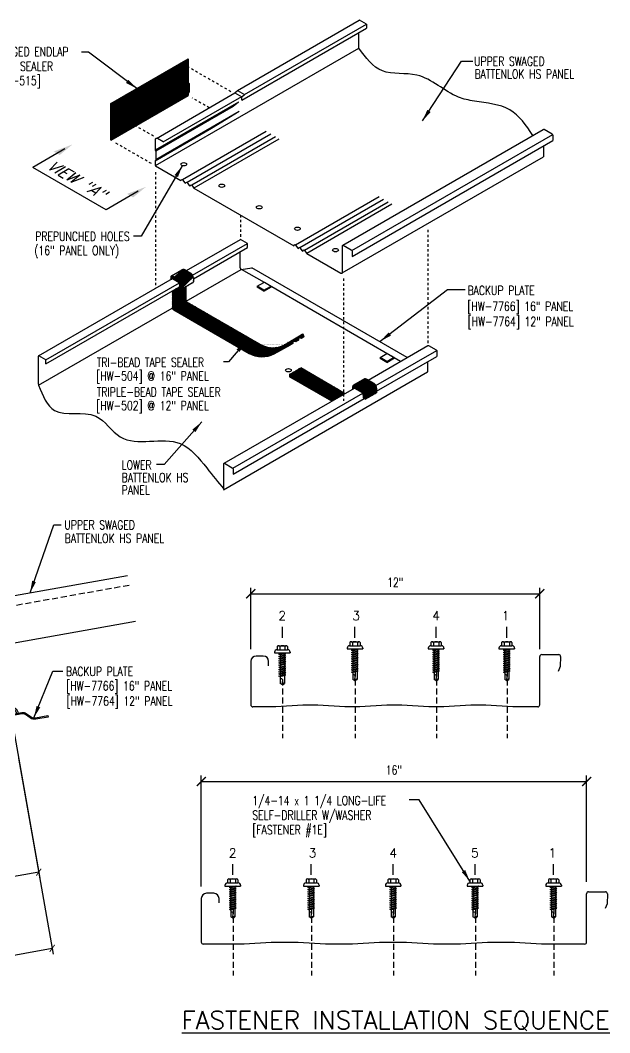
# Model space of a CAD drawing. Header units: inches. Extents: x -1 to 222, y 2 to 90.
# Drawn here: x 22.2 to 46.68, y 1.81 to 43.85 of the extents above; entities that cross this region are included whole.
import ezdxf
from ezdxf.enums import TextEntityAlignment as Align

# ---------------------------------------------------------------- set-up
doc = ezdxf.new("R2010")
doc.units = ezdxf.units.IN
doc.header["$MEASUREMENT"] = 0
for name, pattern in [('DASH2', [0.1875, 0.125, -0.0625]), ('HIDDEN', [0.375, 0.25, -0.125]), ('HIDDEN2', [0.1875, 0.125, -0.0625])]:
    doc.linetypes.add(name, pattern=pattern)
for name, color, linetype in [('DIM', 2, 'Continuous'), ('DIM-DETAIL', 7, 'Continuous'), ('FASTENER', 9, 'Continuous'), ('GRID', 9, 'Continuous'), ('PANEL', 11, 'Continuous'), ('STLA', 10, 'Continuous'), ('TAPE', 8, 'Continuous'), ('TEXT', 2, 'Continuous')]:
    doc.layers.add(name, color=color, linetype=linetype)
doc.styles.add('ANNTEXT', font='romans.shx', dxfattribs={"height": 0.375})
doc.styles.add('TEXT', font='SIMPLEX', dxfattribs={"width": 0.75, "height": 6})
doc.styles.add('TEXT1', font='ROMANS.shx', dxfattribs={"width": 0.75, "height": 0.375})
doc.dimstyles.new('DETAIL', dxfattribs={"dimscale": 4, "dimtxt": 0.375, "dimasz": 0.0625, "dimexe": 0.0625, "dimexo": 0.125, "dimgap": 0.0625, "dimtad": 1, "dimdec": 4, "dimzin": 3, "dimdsep": 46, "dimlunit": 4, "dimtxsty": 'TEXT1', "dimblk": 'ARCHTICK', "dimcen": 0.0625, "dimclrd": 7, "dimclre": 7, "dimclrt": 2, "dimadec": 0, "dimazin": 0, "dimtfac": 0.59375, "dimtdec": 4, "dimtmove": 0, "dimatfit": 3, "dimfxl": 0, "dimfrac": 2, "dimtolj": 1, "dimtzin": 3, "dimarcsym": 0})
doc.dimstyles.new('DETAIL$7', dxfattribs={"dimscale": 4, "dimtxt": 6, "dimasz": 0.125, "dimexe": 0.0625, "dimexo": 0.125, "dimgap": 0.0625, "dimtad": 1, "dimdec": 5, "dimzin": 3, "dimdsep": 46, "dimlunit": 4, "dimtxsty": 'TEXT', "dimblk": 'ARCHTICK', "dimcen": 0.0625, "dimclrd": 7, "dimclre": 7, "dimclrt": 2, "dimadec": 0, "dimazin": 0, "dimtfac": 0.666667, "dimtdec": 5, "dimtmove": 0, "dimatfit": 3, "dimfxl": 0, "dimfrac": 2, "dimtolj": 1, "dimtzin": 3, "dimarcsym": 0})

# ---------------------------------------------------------------- blocks, each defined once
blk = doc.blocks.new('MB_PESBL')
blk.add_lwpolyline([(0.244, -0.128, 0.409426), (0, 0.128), (-0.628, 0.128), (-0.628, 0.187), (0, 0.187, -0.414518), (0.303, -0.128)], format="xyb")
blk.add_lwpolyline([(1.5, -0.503), (0.977, -0.503, -0.198912), (0.76, -0.413), (0.59, -0.242, 0.198912), (0.457, -0.188), (-6.19, -0.188), (-6.19, -0.128), (0.457, -0.128, -0.198912), (0.632, -0.2), (0.803, -0.37, 0.198912), (0.977, -0.443), (1.5, -0.443)], format="xyb", close=True)
blk = doc.blocks.new('_ArchTick')
at = {"color": 0, "linetype": 'ByBlock', "const_width": 0.15}
blk.add_lwpolyline([(-0.5, -0.5), (0.5, 0.5)], dxfattribs=at)
blk = doc.blocks.new('*D13')
at = {"layer": 'DEFPOINTS', "color": 0}
for p in [(21.844, 14.839), (17.412, 14.057), (18.534, 7.697)]:
    blk.add_point(p, dxfattribs=at)
at = {"layer": 'DIM-DETAIL', "color": 7, "lineweight": -2}
for p, q in [((21.931, 14.346), (23.009, 8.232)), ((17.499, 13.565), (18.577, 7.451)), ((22.966, 8.478), (18.534, 7.697))]:
    blk.add_line(p, q, dxfattribs=at)
at = {"layer": 'DIM-DETAIL', "color": 7, "lineweight": -2, "xscale": 0.25, "yscale": 0.25, "zscale": 0.25}
for p, rotation in [((22.966, 8.478), 10.00000000000028), ((18.534, 7.697), 190.0000000000003)]:
    blk.add_blockref('_ArchTick', p, dxfattribs=dict(at, rotation=rotation))
at = {"layer": 'DIM-DETAIL', "color": 2, "insert": (20.657, 8.615), "char_height": 0.375, "attachment_point": 5, "rotation": 10, "style": 'TEXT1'}
blk.add_mtext('\\A1;4 1/2"', dxfattribs=at)
blk = doc.blocks.new('*D15')
at = {"layer": 'DEFPOINTS', "color": 0}
for p in [(22.044, 13.707), (23.524, 5.315), (13.775, 4.596)]:
    blk.add_point(p, dxfattribs=at)
at = {"layer": 'DIM-DETAIL', "color": 7, "lineweight": -2}
for p, q in [((22.131, 13.214), (23.567, 5.068)), ((13.946, 3.626), (23.524, 5.315)), ((13.862, 4.103), (13.99, 3.38))]:
    blk.add_line(p, q, dxfattribs=at)
at = {"layer": 'DIM-DETAIL', "color": 7, "lineweight": -2, "xscale": 0.25, "yscale": 0.25, "zscale": 0.25}
for p, rotation in [((23.524, 5.315), 10), ((13.946, 3.626), 190)]:
    blk.add_blockref('_ArchTick', p, dxfattribs=dict(at, rotation=rotation))
at = {"layer": 'DIM-DETAIL', "color": 2, "insert": (18.653, 4.936), "char_height": 0.375, "attachment_point": 5, "rotation": 10, "style": 'TEXT1'}
blk.add_mtext('\\A1;10"', dxfattribs=at)
blk = doc.blocks.new('A$C26063C30')
at = {"layer": 'PANEL'}
for p, q in [((-8.834, 5.155), (-9.133, 5.155)), ((6.648, 3.128), (6.647, 5.136)), ((6.729, 5.218), (7.431, 5.218)), ((7.513, 5.133), (7.498, 4.718)), ((-9.353, 4.936), (-9.353, 3.128)), ((-8.614, 4.756), (-8.614, 4.936)), ((7.498, 4.718), (7.417, 4.517)), ((-7.568, 3.046), (-9.271, 3.046)), ((-6.446, 3.116), (-7.568, 3.046)), ((-5.323, 3.116), (-6.446, 3.116)), ((-4.2, 3.046), (-5.323, 3.116)), ((-3.078, 3.046), (-4.2, 3.046)), ((-1.955, 3.116), (-3.078, 3.046)), ((-0.833, 3.116), (-1.955, 3.116)), ((0.29, 3.046), (-0.833, 3.116)), ((1.413, 3.046), (0.29, 3.046)), ((2.535, 3.116), (1.413, 3.046)), ((3.658, 3.116), (2.535, 3.116)), ((4.781, 3.046), (3.658, 3.116)), ((6.566, 3.046), (4.781, 3.046)), ((6.102, 3.046), (5.395, 3.046))]:
    blk.add_line(p, q, dxfattribs=at)
for centre, radius, start, end in [((-9.133, 4.936), 0.219, 90.0066, 179.9876), ((-8.834, 4.936), 0.219, 0.0002, 89.9971), ((6.729, 5.136), 0.0819, 90.0207, 180.0011), ((7.431, 5.136), 0.0819, 358.0446, 89.9978), ((-9.271, 3.128), 0.082, 179.9967, 270.0212), ((6.566, 3.128), 0.082, 270, 0.0002)]:
    blk.add_arc(centre, radius, start, end, dxfattribs=at)
blk = doc.blocks.new('A$C2AFF5F4D')
at = {"layer": 'PANEL'}
for p, q in [((0.75, 3.366), (1.452, 3.366)), ((-11.331, 3.084), (-11.332, 1.277)), ((-10.813, 3.304), (-11.112, 3.304)), ((-10.593, 2.904), (-10.593, 3.084)), ((0.669, 1.277), (0.669, 3.284)), ((1.534, 3.281), (1.52, 2.866)), ((1.52, 2.866), (1.438, 2.665)), ((-9.175, 1.265), (-10.297, 1.195)), ((-8.552, 1.265), (-9.175, 1.265)), ((-7.429, 1.195), (-8.552, 1.265)), ((-5.684, 1.265), (-6.807, 1.195)), ((-5.061, 1.265), (-5.684, 1.265)), ((-3.939, 1.195), (-5.061, 1.265)), ((-2.194, 1.265), (-3.316, 1.195)), ((-1.571, 1.265), (-2.194, 1.265)), ((-0.448, 1.195), (-1.571, 1.265)), ((-10.297, 1.195), (-11.25, 1.195)), ((-6.807, 1.195), (-7.429, 1.195)), ((-3.316, 1.195), (-3.939, 1.195)), ((0.587, 1.195), (-0.448, 1.195))]:
    blk.add_line(p, q, dxfattribs=at)
for centre, radius, start, end in [((0.75, 3.284), 0.0819, 90.0207, 180.0011), ((1.452, 3.284), 0.0819, 358.0446, 89.9978), ((-11.112, 3.084), 0.219, 90.0066, 179.9876), ((-10.813, 3.084), 0.219, 0.0002, 89.9971), ((-11.25, 1.277), 0.082, 179.9967, 270.0212), ((0.587, 1.277), 0.082, 270, 0.0002)]:
    blk.add_arc(centre, radius, start, end, dxfattribs=at)
blk = doc.blocks.new('FZ7')
at = {"layer": 'FASTENER'}
for p, q in [((-0.324, 0.071), (-0.324, 0.037)), ((-0.324, 0.037), (0.324, 0.037)), ((-0.224, 0.171), (0.215, 0.171)), ((-0.215, 0.305), (-0.215, 0.171)), ((-0.161, 0.337), (0.161, 0.337)), ((-0.139, -0.016), (0.046, 0.037)), ((-0.107, 0.305), (-0.107, 0.171)), ((-0.104, -0.036), (0.139, 0.033)), ((-0.086, 0.037), (-0.086, -0.001)), ((-0.086, 0.037), (0.086, 0.037)), ((0.086, 0.037), (0.133, 0.037)), ((0.086, 0.018), (0.086, -0.042)), ((0.107, 0.305), (0.107, 0.171)), ((0.139, 0.033), (0.133, 0.037)), ((0.215, 0.305), (0.215, 0.171)), ((0.324, 0.071), (0.324, 0.037)), ((-0.104, -0.036), (-0.139, -0.016)), ((-0.139, -0.107), (0.104, -0.038)), ((-0.104, -0.127), (-0.139, -0.107)), ((-0.139, -0.198), (0.104, -0.128)), ((-0.104, -0.218), (-0.139, -0.198)), ((-0.139, -0.289), (0.104, -0.219)), ((-0.104, -0.309), (-0.139, -0.289)), ((-0.139, -0.38), (0.104, -0.31)), ((-0.104, -0.4), (-0.139, -0.38)), ((-0.139, -0.47), (0.104, -0.401)), ((-0.104, -0.127), (0.139, -0.058)), ((-0.104, -0.218), (0.139, -0.149)), ((-0.104, -0.309), (0.139, -0.239)), ((-0.104, -0.4), (0.139, -0.33)), ((-0.086, -0.031), (-0.086, -0.092)), ((-0.086, -0.122), (-0.086, -0.183)), ((-0.086, -0.213), (-0.086, -0.274)), ((-0.086, -0.304), (-0.086, -0.364)), ((-0.086, -0.395), (-0.086, -0.455)), ((0.086, -0.073), (0.086, -0.133)), ((0.086, -0.164), (0.086, -0.224)), ((0.086, -0.255), (0.086, -0.315)), ((0.086, -0.345), (0.086, -0.406)), ((0.139, -0.058), (0.104, -0.038)), ((0.139, -0.149), (0.104, -0.128)), ((0.139, -0.239), (0.104, -0.219)), ((0.139, -0.33), (0.104, -0.31)), ((0.139, -0.421), (0.104, -0.401)), ((-0.104, -0.491), (-0.139, -0.47)), ((-0.139, -0.561), (0.104, -0.492)), ((-0.104, -0.581), (-0.139, -0.561)), ((-0.139, -0.652), (0.104, -0.583)), ((-0.104, -0.672), (-0.139, -0.652)), ((-0.139, -0.743), (0.104, -0.674)), ((-0.104, -0.763), (-0.139, -0.743)), ((-0.139, -0.834), (0.104, -0.765)), ((-0.104, -0.854), (-0.139, -0.834)), ((-0.104, -0.491), (0.139, -0.421)), ((-0.104, -0.581), (0.139, -0.512)), ((-0.104, -0.672), (0.139, -0.603)), ((-0.104, -0.763), (0.139, -0.694)), ((-0.104, -0.854), (0.139, -0.785)), ((-0.086, -0.486), (-0.086, -0.546)), ((-0.086, -0.577), (-0.086, -0.637)), ((-0.086, -0.667), (-0.086, -0.728)), ((-0.086, -0.758), (-0.086, -0.819)), ((0.086, -0.436), (0.086, -0.497)), ((0.086, -0.527), (0.086, -0.588)), ((0.086, -0.618), (0.086, -0.679)), ((0.086, -0.709), (0.086, -0.77)), ((0.086, -0.8), (0.086, -0.861)), ((0.139, -0.512), (0.104, -0.492)), ((0.139, -0.603), (0.104, -0.583)), ((0.139, -0.694), (0.104, -0.674)), ((0.139, -0.785), (0.104, -0.765)), ((-0.139, -0.925), (0.104, -0.856)), ((-0.104, -0.945), (-0.139, -0.925)), ((-0.104, -0.945), (0.139, -0.876)), ((-0.086, -0.849), (-0.086, -0.91)), ((-0.086, -0.94), (-0.086, -1.232)), ((0, -1.293), (-0.086, -1.232)), ((-0.002, -1.277), (0.014, -1.091)), ((0, -1.293), (0.086, -1.232)), ((0.086, -0.891), (0.086, -1.232)), ((0.139, -0.876), (0.104, -0.856))]:
    blk.add_line(p, q, dxfattribs=at)
for centre, radius, start, end in [((-0.224, 0.071), 0.1, 90, 180), ((-0.161, 0.274), 0.0628, 29.8754, 150.1246), ((0, 0.141), 0.196, 56.9974, 123.0026), ((0.161, 0.274), 0.0628, 29.8754, 150.1246), ((0.224, 0.071), 0.1, 0, 90), ((-0.046, -1.102), 0.0615, 11.1445, 130.906), ((0.054, -1.278), 0.0563, 55.4585, 194.8454)]:
    blk.add_arc(centre, radius, start, end, dxfattribs=at)

msp = doc.modelspace()

# ---------------------------------------------------------------- hatches: boundary and pattern name
at = {"layer": 'TAPE'}
h = msp.add_hatch(dxfattribs=at)
h.set_pattern_fill('ANSI37', color=256, scale=0.3, style=0)
h.paths.add_polyline_path([(29.17597, 41.25527), (29.17597, 42.23672), (25.97702, 40.4013), (25.97702, 39.40991)])
h.paths.add_polyline_path([(29.20714, 40.87398), (29.20714, 41.21632), (26.00818, 39.37096), (26.00818, 39.02862)])
h.paths.add_polyline_path([(29.17597, 40.72062), (29.17597, 40.8138), (25.97702, 38.96844), (25.97702, 38.87526)])
h = msp.add_hatch(dxfattribs=at)
h.set_pattern_fill('ANSI37', color=256, scale=0.3, style=0)
h.paths.add_polyline_path([(29.20714, 41.21632), (29.17597, 41.25527), (25.97702, 39.40991), (26.00818, 39.37096)])
h.paths.add_polyline_path([(26.00818, 39.02862), (25.97702, 38.96844), (29.17597, 40.8138), (29.20714, 40.87398)])
h = msp.add_hatch(dxfattribs=at)
h.set_pattern_fill('ANSI37', color=256, scale=0.3, style=0)
h.paths.add_polyline_path([(25.97702, 40.40136), (25.97702, 39.40991), (26.00818, 39.37096), (26.00818, 39.02862), (25.97702, 38.96844), (25.97702, 38.87527), (25.95906, 38.8649), (25.95906, 40.39099)])
h = msp.add_hatch(dxfattribs=at)
h.set_pattern_fill('ANSI37', color=256, scale=0.3, style=0)
edge = h.paths.add_edge_path()
edge.add_arc((28.78912, 32.94017), 0.01992, -1.648752, 69.699978, ccw=False)
edge.add_line((28.80903, 32.9396), (28.80903, 32.78235))
edge.add_line((28.80903, 32.78235), (28.7184, 32.73002))
edge.add_line((28.7184, 32.73002), (28.81044, 32.67699))
edge.add_ellipse((28.81047, 32.79909), major_axis=(-0.07478, 0.12953), ratio=0.57735027, start_angle=134.980967, end_angle=210.498728)
edge.add_line((28.91287, 32.7094), (28.91287, 32.88985))
edge.add_ellipse((28.80712, 32.94857), major_axis=(-0.07478, 0.12953), ratio=0.57735027, start_angle=226.096441, end_angle=314.940656)
edge.add_line((28.80723, 33.07063), (28.55369, 33.21674))
edge.add_ellipse((28.5496, 33.09708), major_axis=(-0.07478, 0.12953), ratio=0.57735027, start_angle=-47.281155, end_angle=-47.217215, ccw=False)
edge.add_ellipse((28.5496, 33.09708), major_axis=(-0.07478, 0.12953), ratio=0.57735027, start_angle=-47.217215, end_angle=-42.678534, ccw=False)
edge.add_line((28.55369, 33.21675), (28.54531, 33.22157))
edge.add_ellipse((28.5496, 33.09708), major_axis=(-0.07478, 0.12953), ratio=0.57735027, start_angle=-42.678534, end_angle=-3.393913)
edge.add_ellipse((28.5496, 33.09708), major_axis=(-0.07478, 0.12953), ratio=0.57735027, start_angle=-3.393913, end_angle=47.182444)
edge.add_line((28.44391, 33.15344), (28.44391, 33.07475))
edge.add_line((28.44391, 33.07475), (28.51727, 33.1171))
edge.add_line((28.51727, 33.1171), (28.79603, 32.95885))
h = msp.add_hatch(dxfattribs=at)
h.set_pattern_fill('ANSI37', color=256, scale=0.3, style=0)
edge = h.paths.add_edge_path()
edge.add_line((28.47937, 33.22894), (28.91279, 33.4797))
edge.add_ellipse((28.5496, 33.09708), major_axis=(-0.07478, 0.12953), ratio=0.57735027, start_angle=-47.281155, end_angle=-3.393913)
edge.add_line((28.54531, 33.22157), (28.80723, 33.07063))
edge.add_ellipse((28.80712, 32.94857), major_axis=(-0.07478, 0.12953), ratio=0.57735027, start_angle=223.903559, end_angle=315.099655)
edge.add_line((28.91287, 32.88985), (28.91287, 32.7094))
edge.add_line((29.35603, 32.94138), (28.88648, 32.67029))
edge.add_ellipse((28.81047, 32.79909), major_axis=(-0.07478, 0.12953), ratio=0.57735027, start_angle=134.980967, end_angle=210.498728)
edge.add_line((29.38465, 33.16224), (29.38465, 32.98178))
edge.add_ellipse((29.28226, 33.07148), major_axis=(-0.07478, 0.12953), ratio=0.57735027, start_angle=179.055328, end_angle=210.498728)
edge.add_ellipse((29.27891, 33.22095), major_axis=(-0.07478, 0.12953), ratio=0.57735027, start_angle=223.903559, end_angle=315.099655)
edge.add_line((29.03977, 33.48087), (29.27901, 33.34301))
edge.add_arc((28.97727, 33.37261), 0.125, 60.000704, 121.05126)
h = msp.add_hatch(dxfattribs=at)
h.set_pattern_fill('ANSI37', color=256, scale=0.3, style=0)
h.paths.add_polyline_path([(28.63983, 31.89176, -0.26795249), (28.60858, 31.94588), (28.60858, 32.66661), (28.51279, 32.61131), (28.51279, 31.92666, 0.26795259), (28.57529, 31.81841), (31.69941, 30.01475, 0.26162102), (32.73999, 30.00246), (33.42129, 30.36529), (33.33143, 30.45452), (32.70131, 30.107, -0.26330199), (31.71642, 30.11553)])
h = msp.add_hatch(dxfattribs=at)
h.set_pattern_fill('ANSI37', color=256, scale=0.3, style=0)
edge = h.paths.add_edge_path()
edge.add_arc((29.19698, 32.24952), 0.125, 180, 240.000701, ccw=False)
edge.add_line((29.07198, 32.24952), (29.07198, 32.77739))
edge.add_line((29.07198, 32.77739), (28.88648, 32.67029))
edge.add_ellipse((28.81047, 32.79909), major_axis=(-0.07478, 0.12953), ratio=0.57735027, start_angle=134.980967, end_angle=180.944672, ccw=False)
edge.add_line((28.81044, 32.67699), (28.7184, 32.73002))
edge.add_line((28.7184, 32.73002), (28.60858, 32.66661))
edge.add_line((28.60858, 32.66661), (28.60858, 31.94588))
edge.add_arc((28.67108, 31.94588), 0.0625, 180, 240.000704)
edge.add_line((28.63983, 31.89176), (31.71642, 30.11553))
edge.add_arc((32.21641, 30.98157), 1, 240.000704, 298.749202)
edge.add_line((32.69739, 30.10483), (33.33143, 30.45452))
edge.add_line((33.33143, 30.45452), (33.9373, 30.81935))
edge.add_line((33.9373, 30.81935), (33.16472, 30.37454))
edge.add_arc((32.67982, 31.24911), 1, 240.000701, 299.005841, ccw=False)
edge.add_line((32.17983, 30.38308), (29.13448, 32.14126))
h = msp.add_hatch(dxfattribs=at)
h.set_pattern_fill('ANSI37', color=256, scale=0.3, style=0)
h.paths.add_polyline_path([(33.76733, 30.67918), (33.87592, 30.63904), (33.97413, 30.69819), (33.9373, 30.81935), (33.33143, 30.45452), (33.42129, 30.36529), (33.5195, 30.42443), (33.53482, 30.53918), (33.64342, 30.49904), (33.69771, 30.53174), (33.752, 30.56443)])
h = msp.add_hatch(dxfattribs=at)
h.set_pattern_fill('ANSI37', color=256, scale=0.3, style=0)
h.paths.add_polyline_path([(33.84362, 29.42249), (33.38021, 29.15495), (35.22769, 28.08833), (35.62208, 28.31604), (35.62208, 28.39573)])
h.paths.add_polyline_path([(33.38021, 29.15495), (33.38021, 29.04434), (35.1319, 28.03303), (35.22769, 28.08833)])
h = msp.add_hatch(dxfattribs=at)
h.set_pattern_fill('ANSI37', color=256, scale=0.3, style=0)
edge = h.paths.add_edge_path()
edge.add_ellipse((36.10529, 28.55633), major_axis=(-0.07478, 0.12953), ratio=0.57735027, start_angle=-47.281155, end_angle=-47.238348)
edge.add_ellipse((36.10529, 28.55633), major_axis=(-0.07478, 0.12953), ratio=0.57735027, start_angle=-47.238348, end_angle=-42.678534)
edge.add_line((36.10942, 28.67598), (36.10101, 28.68083))
edge.add_ellipse((36.10529, 28.55633), major_axis=(-0.07478, 0.12953), ratio=0.57735027, start_angle=-42.678534, end_angle=-5.721255)
edge.add_ellipse((36.10529, 28.55633), major_axis=(-0.07478, 0.12953), ratio=0.57735027, start_angle=-5.721255, end_angle=47.182444)
edge.add_line((35.99961, 28.6127), (35.99961, 28.534))
edge.add_line((35.99961, 28.534), (36.07296, 28.57636))
edge.add_line((36.07296, 28.57636), (36.36324, 28.41106))
edge.add_arc((36.28901, 28.28072), 0.15, 0, 60.340934, ccw=False)
edge.add_line((36.43901, 28.28072), (36.43901, 28.16684))
edge.add_line((36.43901, 28.16684), (36.5348, 28.11154))
edge.add_line((36.5348, 28.11154), (36.5348, 28.29822))
edge.add_ellipse((36.42942, 28.36937), major_axis=(-0.07478, 0.12953), ratio=0.57735027, start_angle=220.155815, end_angle=314.940656)
edge.add_line((36.42952, 28.49143), (36.10942, 28.67598))
h = msp.add_hatch(dxfattribs=at)
h.set_pattern_fill('ANSI37', color=256, scale=0.3, style=0)
edge = h.paths.add_edge_path()
edge.add_ellipse((36.89125, 28.63601), major_axis=(-0.07478, 0.12953), ratio=0.57735027, start_angle=220.155815, end_angle=268.886885)
edge.add_ellipse((36.89125, 28.63601), major_axis=(-0.07478, 0.12953), ratio=0.57735027, start_angle=268.886885, end_angle=314.940656)
edge.add_line((36.89136, 28.75807), (36.57125, 28.94262))
edge.add_ellipse((36.56712, 28.82297), major_axis=(-0.07478, 0.12953), ratio=0.57735027, start_angle=-47.281155, end_angle=-47.238348)
edge.add_ellipse((36.56712, 28.82297), major_axis=(-0.07478, 0.12953), ratio=0.57735027, start_angle=-47.238348, end_angle=-42.678534)
edge.add_line((36.57125, 28.94262), (36.56284, 28.94747))
edge.add_ellipse((36.56712, 28.82297), major_axis=(-0.07478, 0.12953), ratio=0.57735027, start_angle=-42.678534, end_angle=-3.404898)
edge.add_line((36.49691, 28.95484), (36.03833, 28.68952))
edge.add_ellipse((36.10529, 28.55633), major_axis=(-0.07478, 0.12953), ratio=0.57735027, start_angle=-42.678534, end_angle=-5.721255, ccw=False)
edge.add_ellipse((36.10529, 28.55633), major_axis=(-0.07478, 0.12953), ratio=0.57735027, start_angle=-47.238348, end_angle=-42.678534, ccw=False)
edge.add_line((36.10942, 28.67598), (36.42923, 28.4916))
edge.add_line((36.42923, 28.4916), (36.42923, 28.4916))
edge.add_line((36.42923, 28.4916), (36.42923, 28.4916))
edge.add_line((36.42923, 28.4916), (36.42952, 28.49143))
edge.add_ellipse((36.42942, 28.36937), major_axis=(-0.07478, 0.12953), ratio=0.57735027, start_angle=220.155815, end_angle=314.940656, ccw=False)
edge.add_line((36.5348, 28.29822), (36.5348, 28.11154))
edge.add_line((36.5348, 28.11154), (36.99663, 28.37818))
edge.add_line((36.99663, 28.37818), (36.99663, 28.56486))
h = msp.add_hatch(dxfattribs=at)
h.set_pattern_fill('ANSI37', color=256, scale=0.3, style=0)
h.paths.add_polyline_path([(35.69109, 28.35588), (35.62208, 28.39573), (35.62208, 28.31604)])

# ---------------------------------------------------------------- linework, layer by layer
at = {"color": 7}
for p, q in [((31.77133, 17.72827), (31.77133, 20.2836)), ((43.77133, 17.72827), (43.77133, 20.2836)), ((31.77133, 20.0336), (43.77133, 20.0336)), ((29.71355, 7.88146), (29.71355, 12.49164)), ((29.71355, 12.24164), (45.71355, 12.24164)), ((45.71355, 8.08156), (45.71355, 12.49164))]:
    msp.add_line(p, q, dxfattribs=at)
at = {"layer": 'DIM', "color": 7}
msp.add_line((25.76507, 35.97528), (22.71504, 37.73577), dxfattribs=at)
for points in [[(24.04542, 38.50406), (22.71504, 37.73577)], [(27.09546, 36.74358), (25.76507, 35.97528)]]:
    msp.add_lwpolyline(points, dxfattribs=at)
for points in [[(23.58303, 38.39598), (24.37016, 38.6916), (23.83472, 38.25071)], [(26.63306, 36.6355), (27.42019, 36.93112), (26.88475, 36.49023)]]:
    msp.add_solid(points, dxfattribs=at)
at = {"layer": 'FASTENER'}
for p, q in [((33.08029, 18.20847), (33.08029, 18.65517)), ((36.09565, 18.20847), (36.09565, 18.65517)), ((39.46507, 18.20847), (39.46507, 18.65517)), ((42.40029, 18.20847), (42.40029, 18.65517)), ((31.02251, 8.36165), (31.02251, 8.80836)), ((34.28251, 8.36165), (34.28251, 8.80836)), ((37.68251, 8.36165), (37.68251, 8.80836)), ((41.08251, 8.36165), (41.08251, 8.80836)), ((44.34251, 8.36165), (44.34251, 8.80836))]:
    msp.add_line(p, q, dxfattribs=at)
at = {"layer": 'FASTENER', "linetype": 'DASH2', "ltscale": 2}
for p, q in [((33.09263, 16.84832), (33.09263, 14.03425)), ((36.10799, 16.84832), (36.10799, 14.03425)), ((39.47741, 16.84832), (39.47741, 14.03425)), ((42.41263, 16.84832), (42.41263, 14.03425)), ((31.03485, 7.0015), (31.03485, 4.18743)), ((34.29485, 7.0015), (34.29485, 4.18743)), ((37.69485, 7.0015), (37.69485, 4.18743)), ((41.09485, 7.0015), (41.09485, 4.18743)), ((44.35485, 7.0015), (44.35485, 4.18743))]:
    msp.add_line(p, q, dxfattribs=at)
at = {"layer": 'GRID', "linetype": 'HIDDEN', "ltscale": 0.4}
for p, q in [((30.94768, 40.87709), (29.19414, 41.8895)), ((30.04772, 40.20757), (29.33426, 40.61948)), ((27.73056, 39.03125), (25.97702, 40.04365)), ((27.64206, 37.89322), (26.11714, 38.77363)), ((27.80977, 37.54227), (27.80977, 32.7136)), ((31.33776, 35.75951), (31.33776, 34.74551)), ((39.12296, 35.14309), (39.12296, 30.41642)), ((35.62208, 33.12185), (35.62208, 28.03906))]:
    msp.add_line(p, q, dxfattribs=at)
at = {"layer": 'PANEL'}
for p, q in [((31.21782, 40.92395), (36.27623, 43.84331)), ((36.57469, 43.67824), (36.28922, 43.84305)), ((31.40213, 40.53116), (36.57469, 43.51643)), ((31.50606, 40.75753), (36.57074, 43.68053)), ((36.25074, 42.6873), (36.25074, 43.32947)), ((36.57469, 43.67824), (36.57469, 43.51643)), ((27.80642, 37.81263), (36.25074, 42.6873)), ((27.85333, 38.94219), (31.11389, 40.82517)), ((31.11389, 40.82517), (31.21782, 40.92395)), ((31.11389, 40.82517), (31.40213, 40.65875)), ((31.21782, 40.92395), (31.50606, 40.75753)), ((31.25595, 40.44747), (27.79442, 38.44895)), ((28.13329, 38.79873), (31.30101, 40.62809)), ((31.25595, 40.44747), (31.03753, 40.26442)), ((31.30101, 40.62809), (31.40213, 40.65875)), ((31.40213, 40.65875), (31.50606, 40.75753)), ((31.40213, 40.53116), (31.40213, 40.65875)), ((31.03753, 40.26442), (27.82559, 38.41)), ((31.28712, 40.05342), (27.82559, 38.0549)), ((31.28712, 40.05342), (30.14033, 39.34914)), ((30.14033, 39.34914), (27.79442, 37.99473)), ((32.41202, 39.21982), (28.93991, 37.2152)), ((32.60176, 39.11027), (29.12966, 37.10565)), ((35.58879, 34.5062), (43.91529, 39.3135)), ((35.96897, 34.28552), (44.31305, 39.10297)), ((32.7915, 39.00072), (29.3194, 36.9961)), ((32.93999, 38.91499), (29.40614, 36.87473)), ((35.97285, 34.04248), (44.31305, 38.8577)), ((43.92225, 38.63207), (43.92225, 38.16814)), ((35.56519, 33.35479), (43.92225, 38.16814)), ((37.09496, 36.51612), (33.62024, 34.50999)), ((37.2847, 36.40657), (33.80999, 34.40044)), ((37.47444, 36.29702), (33.99973, 34.29089)), ((37.63024, 36.20708), (34.09639, 34.16681)), ((29.09361, 33.44985), (31.33776, 34.74551)), ((29.35369, 33.26413), (31.63446, 34.58093)), ((31.63446, 34.58093), (31.34899, 34.74573)), ((31.63446, 34.41361), (31.63446, 34.58093)), ((29.38465, 33.11468), (31.63446, 34.41361)), ((31.33147, 33.56701), (31.33147, 34.23867)), ((29.08882, 32.18687), (31.36792, 33.50271)), ((22.95943, 29.90828), (28.51727, 33.1171)), ((23.25613, 29.7437), (28.80717, 32.94859)), ((23.25613, 29.57638), (28.80903, 32.78235)), ((22.96068, 28.69157), (28.50071, 31.89011)), ((36.63935, 28.90336), (39.1259, 30.33897)), ((22.95314, 28.72977), (22.95314, 29.89787)), ((23.25613, 29.7437), (22.97066, 29.9085)), ((36.96747, 28.67667), (39.49003, 30.13307)), ((36.99663, 28.44513), (39.49976, 29.89031)), ((23.25613, 29.57638), (23.25613, 29.7437)), ((30.63898, 24.35463), (39.10392, 29.24187)), ((30.66095, 25.45173), (36.07103, 28.57524)), ((31.02509, 25.24583), (36.41704, 28.35887)), ((31.03482, 25.00308), (36.47682, 28.14502)), ((26.98407, 18.87982), (15.40132, 16.82796))]:
    msp.add_line(p, q, dxfattribs=at)
at = {"layer": 'PANEL', "color": 8, "linetype": 'HIDDEN2', "ltscale": 2}
msp.add_line((26.71836, 20.38213), (15.13631, 18.33088), dxfattribs=at)
at = {"layer": 'PANEL'}
for points in [[(43.92225, 39.3111, -0.47795575), (43.94651, 39.31987), (43.94651, 39.31987), (44.27835, 39.13038, -0.26636253), (44.31305, 39.07527), (44.31305, 38.8577)], [(28.13329, 38.79873), (27.89827, 38.93442, 0.52839318), (27.79442, 38.87295, 0.30368161)], [(27.79442, 37.85365, 0.1751642), (27.80977, 37.79639), (28.86443, 37.18749), (28.91232, 37.23362), (28.93991, 37.2152), (29.02665, 37.09382), (29.05417, 37.07794), (29.10207, 37.12407), (29.12966, 37.10565), (29.2164, 36.98428), (29.24391, 36.96839), (29.29181, 37.01453), (29.3194, 36.9961), (29.40614, 36.87473), (33.55468, 34.47957), (33.59265, 34.52842), (33.62024, 34.50999), (33.7169, 34.38591), (33.74442, 34.37002), (33.78239, 34.41887), (33.80999, 34.40044), (33.90665, 34.27636), (33.93416, 34.26047), (33.97214, 34.30932), (33.99973, 34.29089), (34.09639, 34.16681), (35.51481, 33.34789, 0.51752128), (35.58146, 33.38451)], [(35.58146, 33.38451), (35.58146, 34.48726, -0.65196438), (35.60631, 34.50465), (35.60631, 34.50465), (35.93815, 34.31516, -0.26636253), (35.97285, 34.26005), (35.97285, 34.04248)], [(39.1259, 30.33897, -0.29719069), (39.14348, 30.33954), (39.14348, 30.33954), (39.46603, 30.15536, -0.26636253), (39.49976, 30.10179), (39.49976, 29.89031)], [(39.10392, 29.24187, 0.21490537), (39.11933, 29.2645), (39.11933, 29.67067)], [(30.63898, 24.35463, 0.21490537), (30.65438, 24.37726), (30.65438, 25.44165)], [(30.65438, 25.44165, -0.52080425), (30.67854, 25.4523), (30.67854, 25.4523), (31.00109, 25.26812, -0.26636253), (31.03482, 25.21455), (31.03482, 25.00308)]]:
    msp.add_lwpolyline(points, format="xyb", dxfattribs=at)
for points in [[(27.79442, 38.87295), (27.79442, 38.44895), (27.82559, 38.41), (27.82559, 38.0549), (27.79442, 37.99473), (27.79442, 37.85365)], [(15.40132, 16.82796), (15.06444, 18.73849), (26.64637, 20.78971)]]:
    msp.add_lwpolyline(points, dxfattribs=at)
for centre, radius, start, end in [((36.28252, 43.83295), 0.01212, 56.440692, 121.253031), ((31.34358, 34.73488), 0.01212, 56.440692, 121.253031), ((22.96525, 29.89765), 0.01212, 56.440692, 178.946754), ((23.04102, 28.72728), 0.08792, 178.373227, 203.964634)]:
    msp.add_arc(centre, radius, start, end, dxfattribs=at)
for centre in [(28.98454, 37.86772), (30.56516, 36.97549), (32.12442, 36.08326), (33.70679, 35.19214), (35.28916, 34.30102), (33.33143, 29.31284), (33.33143, 29.31284)]:
    msp.add_ellipse(centre, major_axis=(-0.12, 0), ratio=0.57735027, dxfattribs=at)
for points in [[(43.48297, 39.06391), (42.52739, 40.12755), (41.0541, 40.48673), (40.39531, 40.65435), (38.67049, 41.56429), (37.23314, 41.74388), (36.25074, 42.6873)], [(22.96068, 28.69157), (23.62228, 27.64761), (25.33288, 27.40846), (26.34966, 26.54756), (28.83779, 26.27254), (29.93831, 25.25619), (30.65438, 24.37726)]]:
    msp.add_spline(points, degree=3, dxfattribs=at)
at = {"layer": 'STLA'}
for p, q in [((31.36792, 33.50271), (31.81035, 33.57203)), ((32.3341, 32.95668), (31.38719, 33.49774)), ((38.26804, 29.84368), (31.81035, 33.57203)), ((32.03068, 32.80094), (32.30705, 32.9605)), ((32.03068, 32.80094), (32.03068, 32.76034)), ((32.31193, 32.63856), (32.03068, 32.80094)), ((32.31193, 32.63856), (32.5883, 32.79812)), ((32.61535, 32.7943), (32.3341, 32.95668)), ((37.9924, 29.68454), (32.55285, 32.83071)), ((32.31193, 32.59797), (32.03068, 32.76034)), ((32.31193, 32.59797), (32.62834, 32.78064)), ((32.31193, 32.63856), (32.31193, 32.59797)), ((37.1402, 29.84532), (37.41657, 30.00488)), ((37.42145, 29.68294), (37.1402, 29.84532)), ((37.1402, 29.84532), (37.1402, 29.80472)), ((37.72487, 29.83868), (37.44362, 30.00106)), ((37.42145, 29.64234), (37.1402, 29.80472)), ((37.42145, 29.68294), (37.69782, 29.8425)), ((37.42145, 29.64234), (37.73786, 29.82502)), ((37.42145, 29.68294), (37.42145, 29.64234)), ((37.93215, 29.71284), (37.73786, 29.82502))]:
    msp.add_line(p, q, dxfattribs=at)
for centre, radius, start, end in [((31.39273, 33.55925), 0.06175, 172.789328, 246.307737), ((32.31605, 32.92652), 0.03516, 59.101724, 104.831751), ((32.31605, 32.92652), 0.03516, 91.996495, 104.831751), ((32.5973, 32.76414), 0.03516, 28.003505, 104.831751), ((37.42557, 29.97089), 0.03516, 59.101724, 104.831751), ((37.42557, 29.97089), 0.03516, 91.996495, 104.831751), ((37.70682, 29.80851), 0.03516, 28.003505, 104.831751)]:
    msp.add_arc(centre, radius, start, end, dxfattribs=at)
at = {"layer": 'TAPE'}
for p, q in [((25.95906, 40.39099), (29.17618, 42.23684)), ((29.17597, 41.25527), (25.9768, 39.40979)), ((25.97702, 39.40991), (29.17597, 41.25527)), ((29.20714, 41.21632), (26.00797, 39.37084)), ((26.00818, 39.37096), (29.20714, 41.21632)), ((29.17597, 40.8138), (25.9768, 38.96832)), ((25.97702, 38.96844), (29.17597, 40.8138)), ((29.20714, 40.87398), (26.00797, 39.02849)), ((26.00818, 39.02862), (29.20714, 40.87398)), ((29.15823, 40.71038), (25.95906, 38.8649)), ((25.95927, 38.86502), (29.1764, 40.72087)), ((28.47937, 33.22894), (28.91279, 33.4797)), ((28.54531, 33.22157), (28.80723, 33.07063)), ((29.03977, 33.48087), (29.27901, 33.34301)), ((28.44391, 33.15344), (28.44391, 33.07475)), ((28.51727, 33.1171), (28.80162, 32.95568)), ((28.80903, 32.94074), (28.80903, 32.78235)), ((29.35603, 32.94138), (28.88648, 32.67029)), ((28.91287, 32.88985), (28.91287, 32.7094)), ((29.38465, 33.16224), (29.38465, 32.98178)), ((28.7184, 32.73002), (28.81088, 32.67674)), ((29.07198, 32.77739), (29.07198, 32.24952)), ((29.13448, 32.14126), (32.17983, 30.38308)), ((33.16472, 30.37454), (33.9373, 30.81935)), ((33.38021, 29.15495), (35.22769, 28.08833)), ((33.38021, 29.15495), (33.38021, 29.04434)), ((35.1319, 28.03303), (33.38021, 29.04434)), ((33.84362, 29.42249), (35.69109, 28.35588)), ((35.99961, 28.6127), (35.99961, 28.534)), ((36.03833, 28.68952), (36.50289, 28.9583)), ((36.49691, 28.95484), (36.03833, 28.68952)), ((36.10101, 28.68083), (36.42952, 28.49143)), ((36.10942, 28.67598), (36.42923, 28.4916)), ((36.56284, 28.94747), (36.89136, 28.75807)), ((36.57125, 28.94262), (36.56284, 28.94747)), ((36.89136, 28.75807), (36.57125, 28.94262)), ((36.0721, 28.57685), (36.36324, 28.41106)), ((36.43901, 28.28072), (36.43901, 28.16684)), ((36.43901, 28.16684), (36.5348, 28.11154)), ((36.99663, 28.37818), (36.5348, 28.11154)), ((36.5348, 28.29822), (36.5348, 28.11154)), ((36.99663, 28.56486), (36.99663, 28.37818))]:
    msp.add_line(p, q, dxfattribs=at)
msp.add_lwpolyline([(29.17597, 42.23672), (29.17597, 41.25527), (29.20714, 41.21632), (29.20714, 40.87398), (29.17597, 40.8138), (29.17597, 40.72087)], dxfattribs=at)
for points in [[(25.97702, 40.40136), (25.97702, 39.40991), (26.00818, 39.37096), (26.00818, 39.02862), (25.97702, 38.96844), (25.97702, 38.87527), (25.95906, 38.8649), (25.95906, 40.39099)], [(33.76733, 30.67918), (33.752, 30.56443), (33.69771, 30.53174), (33.64342, 30.49904), (33.53482, 30.53918), (33.5195, 30.42443), (33.42129, 30.36529), (33.33143, 30.45452), (33.9373, 30.81935), (33.97413, 30.69819), (33.87592, 30.63904)]]:
    msp.add_lwpolyline(points, close=True, dxfattribs=at)
msp.add_lwpolyline([(28.51279, 32.61131), (28.51279, 31.92666, 0.26795261), (28.57529, 31.81841), (31.69941, 30.01475, 0.26162102), (32.73999, 30.00246), (33.42129, 30.36529), (33.33143, 30.45452), (32.70131, 30.107, -0.26330199), (31.71642, 30.11553), (28.63983, 31.89176, -0.26795249), (28.60858, 31.94588), (28.60858, 32.66661)], format="xyb", dxfattribs=at)
for centre, radius, start, end in [((28.97727, 33.37261), 0.125, 60.000704, 121.05126), ((28.78912, 32.94017), 0.01992, 1.648752, 51.133731), ((29.19698, 32.24952), 0.125, 180, 240.000704), ((32.67982, 31.24911), 1, 240.000704, 299.005841), ((36.28901, 28.28072), 0.15, 360, 60.340934)]:
    msp.add_arc(centre, radius, start, end, dxfattribs=at)
for centre, start_param, end_param in [((28.5496, 33.09708), -0.05923495, 0.823489), ((28.5496, 33.09708), -0.82521182, -0.05923495), ((29.27891, 33.22095), 3.90785431, 5.49952645), ((28.80712, 32.94857), 3.90785431, 5.49952645), ((29.28226, 33.07148), 3.12510502, 3.67389588), ((28.81047, 32.79909), 2.35586231, 3.67389588), ((36.10529, 28.55633), -0.09985474, 0.823489), ((36.10529, 28.55633), -0.82521182, 0.823489), ((36.10529, 28.55633), -0.74488094, -0.09985474), ((36.10529, 28.55633), -0.82446471, -0.74488094), ((36.10529, 28.55633), -0.82521182, -0.82446471), ((36.56712, 28.82297), -0.82521182, 0.06047507), ((36.56712, 28.82297), -0.05942667, 0.06047507), ((36.56712, 28.82297), -0.74488094, -0.05942667), ((36.56712, 28.82297), -0.82446471, -0.74488094), ((36.56712, 28.82297), -0.82521182, -0.82446471), ((36.89125, 28.63601), 3.84244383, 5.49952645), ((36.89125, 28.63601), 5.4967514, 5.49952645), ((36.89125, 28.63601), 4.69296146, 5.4967514), ((36.89125, 28.63601), 3.84244383, 4.69296146), ((36.42942, 28.36937), 3.84244383, 5.49952645), ((36.42942, 28.36937), 5.4967514, 5.49952645), ((36.42942, 28.36937), 3.84244383, 5.4967514)]:
    msp.add_ellipse(centre, major_axis=(-0.07478, 0.12953), ratio=0.57735027, start_param=start_param, end_param=end_param, dxfattribs=at)

# ---------------------------------------------------------------- block references
at = {"color": 7, "xscale": 0.375, "yscale": 0.375, "zscale": 0.375, "rotation": 180}
for p in [(31.77133, 20.0336), (29.71355, 12.24164)]:
    msp.add_blockref('_ArchTick', p, dxfattribs=at)
at = {"color": 7, "xscale": 0.375, "yscale": 0.375, "zscale": 0.375}
for p in [(43.77133, 20.0336), (45.71355, 12.24164)]:
    msp.add_blockref('_ArchTick', p, dxfattribs=at)
msp.add_blockref('A$C2AFF5F4D', (43.10274, 14.14419))
at = {"layer": 'FASTENER'}
for p in [(33.08029, 17.54162), (36.09565, 17.70676), (39.46507, 17.70676), (42.40029, 17.70676), (31.02251, 7.85994), (34.28251, 7.85994), (37.68251, 7.85994), (41.08251, 7.85994), (44.34251, 7.85994)]:
    msp.add_blockref('FZ7', p, dxfattribs=at)
at = {"layer": 'FASTENER', "ltscale": 2}
msp.add_blockref('A$C26063C30', (39.06607, 2.44578), dxfattribs=at)
at = {"layer": 'STLA', "rotation": 9.999999999999964}
msp.add_blockref('MB_PESBL', (21.78926, 15.1528), dxfattribs=at)

# ---------------------------------------------------------------- texts
at = {"color": 2, "char_height": 0.375, "attachment_point": 5, "style": 'TEXT1'}
for s, insert in [('\\A1;12"', (37.77133, 20.50682)), ('\\A1;16"', (37.71355, 12.71486))]:
    msp.add_mtext(s, dxfattribs=dict(at, insert=insert))
at = {"layer": 'DIM', "style": 'TEXT1', "oblique": 30}
msp.add_text('VIEW "A"', height=0.45, rotation=330.006428, dxfattribs=at).set_placement((23.26432, 37.70719))
at = {"layer": 'TEXT', "style": 'TEXT1', "width": 0.75}
for s, p in [('SWAGED ENDLAP', (21.10277, 42.35356)), ('TAPE SEALER', (21.10277, 41.74642)), ('UPPER SWAGED', (41.04304, 41.95253)), ('BATTENLOK HS PANEL', (41.06264, 41.42356)), ('[HW-515]', (21.1217, 41.14871)), ('BACKUP PLATE', (40.77106, 32.44009)), ('[HW-7766] 16" PANEL', (40.76227, 31.78401)), ('[HW-7764] 12" PANEL', (40.77636, 31.15025)), ('TRI-BEAD TAPE SEALER', (25.37191, 29.45411)), ('[HW-504] @ 16" PANEL', (25.34975, 28.88933)), ('TRIPLE-BEAD TAPE SEALER', (25.37191, 28.22377)), ('[HW-502] @ 12" PANEL', (25.34975, 27.65899)), ('LOWER', (26.40872, 25.19184)), ('BATTENLOK HS', (26.40872, 24.67237)), ('PANEL', (26.40872, 24.1529)), ('UPPER SWAGED', (24.02985, 22.70583)), ('BATTENLOK HS PANEL', (24.04156, 22.14522)), ('BACKUP PLATE', (24.09593, 16.62153)), ('[HW-7766] 16" PANEL', (24.104, 16.02443)), ('[HW-7764] 12" PANEL', (24.11809, 15.39067)), ('1/4-14 x 1 1/4 LONG-LIFE', (31.83482, 11.26248)), ('SELF-DRILLER W/WASHER', (31.83482, 10.65534)), ('[FASTENER #1E]', (31.83482, 10.04819))]:
    msp.add_text(s, height=0.375, dxfattribs=at).set_placement(p)
for s, p in [('PREPUNCHED HOLES', (26.73879, 34.68777)), ('(16" PANEL ONLY)', (26.30255, 34.09856))]:
    msp.add_text(s, height=0.375, dxfattribs=at).set_placement(p, align=Align.RIGHT)
at = {"layer": 'TEXT', "style": 'ANNTEXT'}
for s, p in [('2', (33.07557, 18.93692)), ('3', (36.14403, 18.93692)), ('4', (39.46507, 18.93692)), ('1', (42.35018, 18.93692)), ('2', (31.0178, 9.09011)), ('3', (34.3309, 9.09011)), ('4', (37.68251, 9.09011)), ('5', (41.07214, 9.09011)), ('1', (44.2924, 9.09011))]:
    msp.add_text(s, height=0.375, dxfattribs=at).set_placement(p, align=Align.CENTER)
at = {"layer": 'TEXT', "color": 2, "style": 'TEXT1'}
msp.add_text('%%UFASTENER INSTALLATION SEQUENCE', height=0.75, dxfattribs=at).set_placement((37.78861, 1.95983), align=Align.CENTER)

# ---------------------------------------------------------------- dimensions: what is measured, and where the dimension line sits
at = {"layer": 'DIM-DETAIL'}
dim = msp.add_aligned_dim(p1=(21.84412, 14.83881), p2=(17.41249, 14.05739), distance=6.4585, dimstyle='DETAIL', dxfattribs=at)
dim.commit()
dim.dimension.update_dxf_attribs({"geometry": '*D13', "text_midpoint": (20.65679, 8.61529)})
dim = msp.add_linear_dim(base=(23.52398, 5.31469), p1=(13.77544, 4.59578), p2=(22.04421, 13.70687), angle=10, text='10"', dimstyle='DETAIL', dxfattribs=at)
dim.commit()
dim.dimension.update_dxf_attribs({"geometry": '*D15', "text_midpoint": (18.65305, 4.93633)})

# ---------------------------------------------------------------- leaders
at = {"layer": 'DIM'}
for points in [[(31.5697, 30.50571), (30.84225, 29.66912), (30.63569, 29.66912)], [(22.60396, 20.07378), (23.58804, 22.89211), (23.89319, 22.89211)], [(22.76108, 14.88384), (23.54997, 16.81817), (23.96585, 16.81817)]]:
    msp.add_leader(points, dimstyle='DETAIL$7', dxfattribs=at)
at = {"layer": 'TEXT'}
for points in [[(27.03624, 41.00903), (25.0267, 42.51409), (24.73635, 42.51409)], [(38.89644, 39.663), (40.52554, 42.15266), (40.99318, 42.15266)], [(28.9272, 37.80686), (27.2204, 34.88378), (26.90503, 34.88378)], [(37.14897, 30.51661), (39.94479, 32.67357), (40.67106, 32.67357)], [(29.73862, 27.17394), (28.16751, 25.39859), (27.85713, 25.39859)], [(40.86712, 8.09807), (38.76643, 11.47307), (38.34493, 11.47307)]]:
    msp.add_leader(points, dimstyle='DETAIL$7', dxfattribs=at)

doc.saveas('drawing.dxf')
